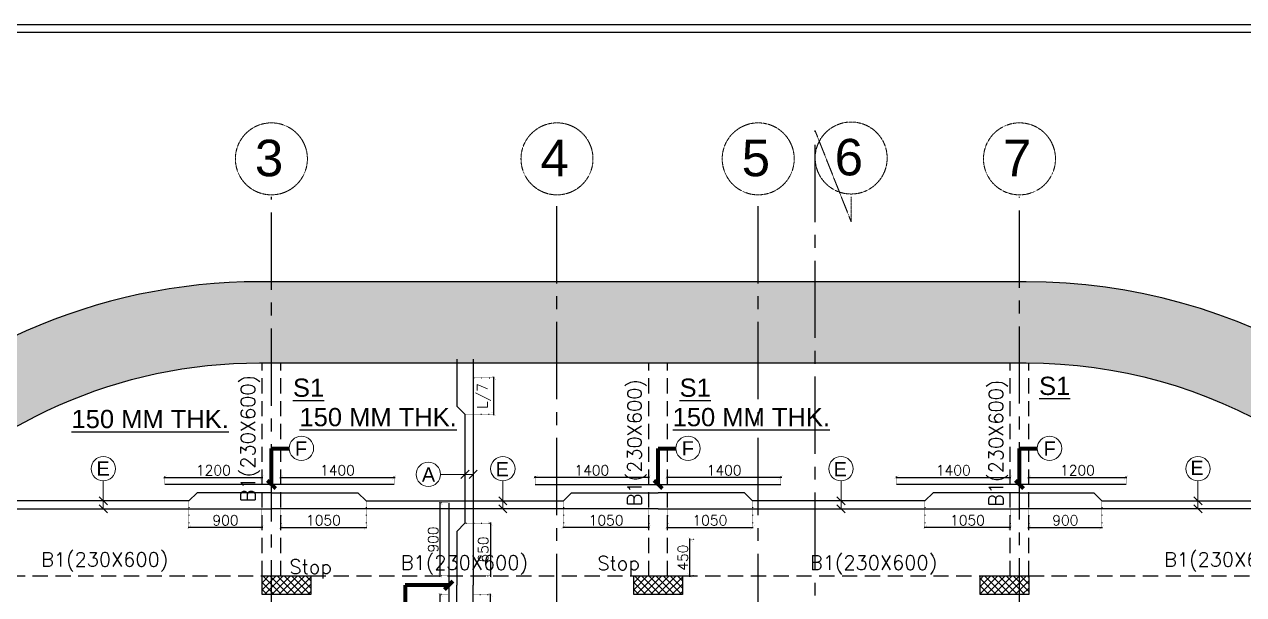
# Model space of a CAD drawing. Header units: millimetres. Extents: x 1921121 to 2008675, y -1544779 to -1482871.
# Drawn here: x 1929913 to 1944940, y -1489900 to -1482871 of the extents above; entities that cross this region are included whole.
import ezdxf

# ---------------------------------------------------------------- set-up
doc = ezdxf.new("R2010")
doc.units = ezdxf.units.MM
doc.header["$MEASUREMENT"] = 0
doc.header["$PDMODE"] = 98
for name, pattern in [('1', [0]), ('ACAD_ISO02W100', [15, 12, -3]), ('CENTER2', [28.575000000000003, 19.05, -3.175, 3.175, -3.175]), ('DOT', [0.25, 0, -0.25]), ('HIDDEN', [0.375, 0.25, -0.125])]:
    doc.linetypes.add(name, pattern=pattern)
for name, color, linetype in [('BEAM NO', 7, '1'), ('BEAM-230X600', 150, 'Continuous'), ('DIM', 191, 'Continuous'), ('Gabion Wall', 7, 'Continuous'), ('s-steel', 1, 'Continuous'), ('SLAB NO.', 4, 'Continuous'), ('STR.COLUMN', 1, 'Continuous')]:
    doc.layers.add(name, color=color, linetype=linetype)
for name, color, linetype, lineweight in [('BRICK WALL_MOFA', 8, 'Continuous', 30), ('CENTER_LINE', 8, 'CENTER2', 25), ('DIMENSION_MOFA', 62, 'HIDDEN', 15), ('GRID', 252, 'ACAD_ISO02W100', 9), ('LEADER', 191, 'Continuous', 15), ('SLAB STEEL MARK', 133, 'Continuous', 30)]:
    doc.layers.add(name, color=color, linetype=linetype, lineweight=lineweight)
doc.styles.add('1-100', font='arial.ttf', dxfattribs={"height": 400})
doc.styles.add('DEEPAK', font='arial.ttf')
doc.styles.add('ROMANS', font='romans.shx')
doc.styles.add('RS', font='romans.shx', dxfattribs={"width": 0.9})
doc.styles.add('style1', font='arial.ttf')
doc.dimstyles.new('KRUNAL-MM', dxfattribs={"dimtxt": 50, "dimasz": 35, "dimexe": 25, "dimexo": 0, "dimgap": 15, "dimtad": 1, "dimdec": 0, "dimzin": 0, "dimdsep": 46, "dimtxsty": 'RS', "dimblk": 'OBLIQUE', "dimcen": 0, "dimdle": 25, "dimclrd": 256, "dimclre": 256, "dimclrt": 7, "dimadec": 0, "dimazin": 0, "dimtfac": 1, "dimtdec": 0, "dimtix": 1, "dimtmove": 0, "dimatfit": 2, "dimfxl": 1, "dimtolj": 1, "dimtzin": 0, "dimlwd": -1, "dimlwe": -1, "dimarcsym": 0})
doc.dimstyles.new('pag', dxfattribs={"dimtxt": 180, "dimasz": 150, "dimexe": 100, "dimexo": 0, "dimgap": 50, "dimtad": 1, "dimdec": 0, "dimzin": 0, "dimdsep": 46, "dimtxsty": 'ROMANS', "dimblk": 'OBLIQUE', "dimcen": 0, "dimdle": 100, "dimclrd": 256, "dimclre": 256, "dimclrt": 256, "dimadec": 0, "dimazin": 0, "dimtfac": 1, "dimtdec": 0, "dimtmove": 2, "dimatfit": 3, "dimfxl": 1, "dimtolj": 1, "dimtzin": 0, "dimlwd": -1, "dimlwe": -1, "dimarcsym": 0})

# ---------------------------------------------------------------- blocks, each defined once
blk = doc.blocks.new('FIRST FLOOR COLUMNS')
at = {"layer": 'CENTER_LINE', "ltscale": 50}
for p, q in [((12074.99999999907, -41447.71538959257), (12074.99999999907, 16830.41905810614)), ((5375.000000053085, -42282.18948876462), (5375.000000053085, 16012.95197904669)), ((8895, -42203.11614531162), (8895, 16037.95197904669)), ((11375, -42203.11614527553), (11375, 16037.95197908278)), ((14595.00000024913, -42256.64015407232), (14594.99999999907, 16012.95197814144))]:
    blk.add_line(p, q, dxfattribs=at)
at = {"layer": 'GRID', "ltscale": 0.3}
for p, q in [((12074.99999999907, 16830.41905810591), (12520.62392756529, 15707.28191904374)), ((12520.62392756529, 15707.28191904374), (12520.62392756529, 16012.95197904669))]:
    blk.add_line(p, q, dxfattribs=at)
for centre in [(5375.000000053085, 16481.63685758458), (8895, 16481.63685758458), (11375, 16481.63685762067), (12520.62392756529, 16491.90185996424), (14594.99999999907, 16481.63685667934)]:
    blk.add_circle(centre, 443.684878537897, dxfattribs=at)
at = {"layer": 'GRID', "ltscale": 0.3, "style": '1-100', "oblique": 1.337667510154945e-08}
for s, p in [('3', (5171.500159668736, 16267.53447559243)), ('4', (8691.50015961565, 16267.53447559243)), ('5', (11171.50015961565, 16267.53447562852)), ('6', (12317.12408718094, 16277.79947797209)), ('7', (14391.50015961472, 16267.53447468719))]:
    blk.add_text(s, height=449.9999999999998, rotation=359.9446847972842, dxfattribs=at).set_placement(p)
blk = doc.blocks.new('_Oblique')
at = {"color": 0, "linetype": 'ByBlock', "lineweight": -2}
blk.add_line((-0.5, -0.5), (0.5, 0.5), dxfattribs=at)
blk = doc.blocks.new('*D38')
at = {"layer": 'Defpoints', "color": 0, "linetype": 'DOT', "ltscale": 5, "transparency": 16777216}
for p in [(1935442.511420509, -1489900.360622958), (1935655.705642156, -1489900.360622958), (1935342.859777473, -1490550.34350977)]:
    blk.add_point(p, dxfattribs=at)
at = {"layer": 'DIM', "color": 191, "ltscale": 5, "transparency": 16777216}
blk.add_line((1935655.705642157, -1490560.343509769), (1935655.705642157, -1489890.360622957), dxfattribs=at)
at = {"layer": 'DIM', "color": 191, "linetype": 'DOT', "ltscale": 5, "transparency": 16777216}
for p, q in [((1935452.511420509, -1489900.360622957), (1935665.705642157, -1489900.360622957)), ((1935352.859777473, -1490550.343509769), (1935665.705642157, -1490550.343509769))]:
    blk.add_line(p, q, dxfattribs=at)
at = {"layer": 'DIM', "color": 191, "linetype": 'DOT', "ltscale": 5, "transparency": 16777216, "xscale": 50, "yscale": 50, "zscale": 50}
for p, rotation in [((1935655.705642157, -1489900.360622957), 90), ((1935655.705642157, -1490550.343509769), 270)]:
    blk.add_blockref('_Oblique', p, dxfattribs=dict(at, rotation=rotation))
at = {"layer": 'DIM', "color": 7, "linetype": 'DOT', "ltscale": 5, "transparency": 16777216, "insert": (1935568.205642157, -1490250.352066363), "char_height": 125, "attachment_point": 5, "rotation": 90.00000000000001, "style": 'ROMANS'}
blk.add_mtext('\\A1;650', dxfattribs=at)
blk = doc.blocks.new('*D200')
at = {"layer": 'Defpoints', "color": 0, "linetype": 'DOT', "ltscale": 5, "transparency": 16777216}
for p in [(1931940.499343689, -1488744.171559351), (1932840.674790677, -1488844.171559797), (1931940.499343689, -1489071.552362977)]:
    blk.add_point(p, dxfattribs=at)
at = {"layer": 'DIM', "color": 191, "linetype": 'DOT', "ltscale": 5, "transparency": 16777216}
for p, q in [((1931940.49934369, -1488754.171559351), (1931940.49934369, -1489081.552362976)), ((1932840.674790677, -1488854.171559796), (1932840.674790677, -1489081.552362976))]:
    blk.add_line(p, q, dxfattribs=at)
at = {"layer": 'DIM', "color": 191, "ltscale": 5, "transparency": 16777216}
blk.add_line((1932850.674790677, -1489071.552362976), (1931930.49934369, -1489071.552362976), dxfattribs=at)
at = {"layer": 'DIM', "color": 191, "linetype": 'DOT', "ltscale": 5, "transparency": 16777216, "xscale": 50, "yscale": 50, "zscale": 50, "rotation": 180}
blk.add_blockref('_Oblique', (1931940.49934369, -1489071.552362976), dxfattribs=at)
at = {"layer": 'DIM', "color": 191, "linetype": 'DOT', "ltscale": 5, "transparency": 16777216, "xscale": 50, "yscale": 50, "zscale": 50}
blk.add_blockref('_Oblique', (1932840.674790677, -1489071.552362976), dxfattribs=at)
at = {"layer": 'DIM', "color": 7, "linetype": 'DOT', "ltscale": 5, "transparency": 16777216, "insert": (1932390.587067184, -1488984.052362976), "char_height": 125, "attachment_point": 5, "style": 'ROMANS'}
blk.add_mtext('\\A1;900', dxfattribs=at)
blk = doc.blocks.new('*D201')
at = {"layer": 'Defpoints', "color": 0, "linetype": 'DOT', "ltscale": 5, "transparency": 16777216}
for p in [(1936557.433991056, -1488744.168015367), (1937607.074790584, -1488844.171161348), (1936557.433991056, -1489071.557412607)]:
    blk.add_point(p, dxfattribs=at)
at = {"layer": 'DIM', "color": 191, "linetype": 'DOT', "ltscale": 5, "transparency": 16777216}
for p, q in [((1936557.433991057, -1488754.168015367), (1936557.433991057, -1489081.557412606)), ((1937607.074790585, -1488854.171161348), (1937607.074790585, -1489081.557412606))]:
    blk.add_line(p, q, dxfattribs=at)
at = {"layer": 'DIM', "color": 191, "ltscale": 5, "transparency": 16777216}
blk.add_line((1937617.074790585, -1489071.557412606), (1936547.433991057, -1489071.557412606), dxfattribs=at)
at = {"layer": 'DIM', "color": 191, "linetype": 'DOT', "ltscale": 5, "transparency": 16777216, "xscale": 50, "yscale": 50, "zscale": 50, "rotation": 180}
blk.add_blockref('_Oblique', (1936557.433991057, -1489071.557412606), dxfattribs=at)
at = {"layer": 'DIM', "color": 191, "linetype": 'DOT', "ltscale": 5, "transparency": 16777216, "xscale": 50, "yscale": 50, "zscale": 50}
blk.add_blockref('_Oblique', (1937607.074790585, -1489071.557412606), dxfattribs=at)
at = {"layer": 'DIM', "color": 7, "linetype": 'DOT', "ltscale": 5, "transparency": 16777216, "insert": (1937082.254390821, -1488984.057412606), "char_height": 125, "attachment_point": 5, "style": 'ROMANS'}
blk.add_mtext('\\A1;1050', dxfattribs=at)
blk = doc.blocks.new('*D202')
at = {"layer": 'Defpoints', "color": 0, "linetype": 'DOT', "ltscale": 5, "transparency": 16777216}
for p in [(1933073.474790566, -1488844.171559797), (1934123.650237554, -1488744.171559351), (1934123.650237554, -1489071.552362977)]:
    blk.add_point(p, dxfattribs=at)
at = {"layer": 'DIM', "color": 191, "linetype": 'DOT', "ltscale": 5, "transparency": 16777216}
for p, q in [((1934123.650237554, -1488754.171559351), (1934123.650237554, -1489081.552362976)), ((1933073.474790566, -1488854.171559796), (1933073.474790566, -1489081.552362976))]:
    blk.add_line(p, q, dxfattribs=at)
at = {"layer": 'DIM', "color": 191, "ltscale": 5, "transparency": 16777216}
blk.add_line((1933063.474790566, -1489071.552362976), (1934133.650237554, -1489071.552362976), dxfattribs=at)
at = {"layer": 'DIM', "color": 191, "linetype": 'DOT', "ltscale": 5, "transparency": 16777216, "xscale": 50, "yscale": 50, "zscale": 50, "rotation": 180}
blk.add_blockref('_Oblique', (1933073.474790566, -1489071.552362976), dxfattribs=at)
at = {"layer": 'DIM', "color": 191, "linetype": 'DOT', "ltscale": 5, "transparency": 16777216, "xscale": 50, "yscale": 50, "zscale": 50}
blk.add_blockref('_Oblique', (1934123.650237554, -1489071.552362976), dxfattribs=at)
at = {"layer": 'DIM', "color": 7, "linetype": 'DOT', "ltscale": 5, "transparency": 16777216, "insert": (1933598.56251406, -1488984.052362976), "char_height": 125, "attachment_point": 5, "style": 'ROMANS'}
blk.add_mtext('\\A1;1050', dxfattribs=at)
blk = doc.blocks.new('*D259')
at = {"layer": 'Defpoints', "color": 0, "linetype": 'DOT', "ltscale": 5, "transparency": 16777216}
for p in [(1931642.074790627, -1488544.171559351), (1932842.074790627, -1488455.114657777), (1932842.074790627, -1488544.171559346)]:
    blk.add_point(p, dxfattribs=at)
at = {"layer": 'DIM', "color": 191, "ltscale": 5, "transparency": 16777216}
blk.add_line((1931632.074790627, -1488455.114657777), (1932852.074790627, -1488455.114657777), dxfattribs=at)
at = {"layer": 'DIM', "color": 191, "linetype": 'DOT', "ltscale": 5, "transparency": 16777216}
for p, q in [((1931642.074790627, -1488534.171559351), (1931642.074790627, -1488445.114657777)), ((1932842.074790627, -1488534.171559346), (1932842.074790627, -1488445.114657777))]:
    blk.add_line(p, q, dxfattribs=at)
at = {"layer": 'DIM', "color": 191, "linetype": 'DOT', "ltscale": 5, "transparency": 16777216, "xscale": 50, "yscale": 50, "zscale": 50, "rotation": 180}
blk.add_blockref('_Oblique', (1931642.074790627, -1488455.114657777), dxfattribs=at)
at = {"layer": 'DIM', "color": 191, "linetype": 'DOT', "ltscale": 5, "transparency": 16777216, "xscale": 50, "yscale": 50, "zscale": 50}
blk.add_blockref('_Oblique', (1932842.074790627, -1488455.114657777), dxfattribs=at)
at = {"layer": 'DIM', "color": 7, "linetype": 'DOT', "ltscale": 5, "transparency": 16777216, "insert": (1932242.074790627, -1488367.614657777), "char_height": 125, "attachment_point": 5, "style": 'ROMANS'}
blk.add_mtext('\\A1;1200', dxfattribs=at)
blk = doc.blocks.new('*D203')
at = {"layer": 'Defpoints', "color": 0, "linetype": 'DOT', "ltscale": 5, "transparency": 16777216}
for p in [(1933072.07479057, -1488544.171559351), (1934472.074790627, -1488455.114657777), (1934472.074790627, -1488544.171559346)]:
    blk.add_point(p, dxfattribs=at)
at = {"layer": 'DIM', "color": 191, "ltscale": 5, "transparency": 16777216}
blk.add_line((1933062.07479057, -1488455.114657777), (1934482.074790627, -1488455.114657777), dxfattribs=at)
at = {"layer": 'DIM', "color": 191, "linetype": 'DOT', "ltscale": 5, "transparency": 16777216}
for p, q in [((1933072.07479057, -1488534.171559351), (1933072.07479057, -1488445.114657777)), ((1934472.074790627, -1488534.171559346), (1934472.074790627, -1488445.114657777))]:
    blk.add_line(p, q, dxfattribs=at)
at = {"layer": 'DIM', "color": 191, "linetype": 'DOT', "ltscale": 5, "transparency": 16777216, "xscale": 50, "yscale": 50, "zscale": 50, "rotation": 180}
blk.add_blockref('_Oblique', (1933072.07479057, -1488455.114657777), dxfattribs=at)
at = {"layer": 'DIM', "color": 191, "linetype": 'DOT', "ltscale": 5, "transparency": 16777216, "xscale": 50, "yscale": 50, "zscale": 50}
blk.add_blockref('_Oblique', (1934472.074790627, -1488455.114657777), dxfattribs=at)
at = {"layer": 'DIM', "color": 7, "linetype": 'DOT', "ltscale": 5, "transparency": 16777216, "insert": (1933772.074790599, -1488367.614657777), "char_height": 125, "attachment_point": 5, "style": 'ROMANS'}
blk.add_mtext('\\A1;1400', dxfattribs=at)
blk = doc.blocks.new('*D260')
at = {"layer": 'Defpoints', "color": 0, "linetype": 'DOT', "ltscale": 5, "transparency": 16777216}
for p in [(1937837.074790535, -1488455.114657777), (1937837.074790535, -1488544.171559346), (1939237.074790535, -1488544.171559351)]:
    blk.add_point(p, dxfattribs=at)
at = {"layer": 'DIM', "color": 191, "ltscale": 5, "transparency": 16777216}
blk.add_line((1939247.074790535, -1488455.114657777), (1937827.074790535, -1488455.114657777), dxfattribs=at)
at = {"layer": 'DIM', "color": 191, "linetype": 'DOT', "ltscale": 5, "transparency": 16777216}
for p, q in [((1937837.074790535, -1488534.171559346), (1937837.074790535, -1488445.114657777)), ((1939237.074790535, -1488534.171559351), (1939237.074790535, -1488445.114657777))]:
    blk.add_line(p, q, dxfattribs=at)
at = {"layer": 'DIM', "color": 191, "linetype": 'DOT', "ltscale": 5, "transparency": 16777216, "xscale": 50, "yscale": 50, "zscale": 50, "rotation": 180}
blk.add_blockref('_Oblique', (1937837.074790535, -1488455.114657777), dxfattribs=at)
at = {"layer": 'DIM', "color": 191, "linetype": 'DOT', "ltscale": 5, "transparency": 16777216, "xscale": 50, "yscale": 50, "zscale": 50}
blk.add_blockref('_Oblique', (1939237.074790535, -1488455.114657777), dxfattribs=at)
at = {"layer": 'DIM', "color": 7, "linetype": 'DOT', "ltscale": 5, "transparency": 16777216, "insert": (1938537.074790535, -1488367.614657777), "char_height": 125, "attachment_point": 5, "style": 'ROMANS'}
blk.add_mtext('\\A1;1400', dxfattribs=at)
blk = doc.blocks.new('*D204')
at = {"layer": 'Defpoints', "color": 0, "linetype": 'DOT', "ltscale": 5, "transparency": 16777216}
for p in [(1936207.074790535, -1488455.114657777), (1936207.074790535, -1488544.171559346), (1937607.074790592, -1488544.171559351)]:
    blk.add_point(p, dxfattribs=at)
at = {"layer": 'DIM', "color": 191, "ltscale": 5, "transparency": 16777216}
blk.add_line((1937617.074790592, -1488455.114657777), (1936197.074790535, -1488455.114657777), dxfattribs=at)
at = {"layer": 'DIM', "color": 191, "linetype": 'DOT', "ltscale": 5, "transparency": 16777216}
for p, q in [((1936207.074790535, -1488534.171559346), (1936207.074790535, -1488445.114657777)), ((1937607.074790592, -1488534.171559351), (1937607.074790592, -1488445.114657777))]:
    blk.add_line(p, q, dxfattribs=at)
at = {"layer": 'DIM', "color": 191, "linetype": 'DOT', "ltscale": 5, "transparency": 16777216, "xscale": 50, "yscale": 50, "zscale": 50, "rotation": 180}
blk.add_blockref('_Oblique', (1936207.074790535, -1488455.114657777), dxfattribs=at)
at = {"layer": 'DIM', "color": 191, "linetype": 'DOT', "ltscale": 5, "transparency": 16777216, "xscale": 50, "yscale": 50, "zscale": 50}
blk.add_blockref('_Oblique', (1937607.074790592, -1488455.114657777), dxfattribs=at)
at = {"layer": 'DIM', "color": 7, "linetype": 'DOT', "ltscale": 5, "transparency": 16777216, "insert": (1936907.074790563, -1488367.614657777), "char_height": 125, "attachment_point": 5, "style": 'ROMANS'}
blk.add_mtext('\\A1;1400', dxfattribs=at)
blk = doc.blocks.new('*D205')
at = {"layer": 'Defpoints', "color": 0, "linetype": 'DOT', "ltscale": 5, "transparency": 16777216}
for p in [(1937837.074790594, -1488844.171161348), (1938886.715590122, -1488744.168015367), (1938886.715590122, -1489071.557412607)]:
    blk.add_point(p, dxfattribs=at)
at = {"layer": 'DIM', "color": 191, "linetype": 'DOT', "ltscale": 5, "transparency": 16777216}
for p, q in [((1938886.715590122, -1488754.168015367), (1938886.715590122, -1489081.557412606)), ((1937837.074790594, -1488854.171161348), (1937837.074790594, -1489081.557412606))]:
    blk.add_line(p, q, dxfattribs=at)
at = {"layer": 'DIM', "color": 191, "ltscale": 5, "transparency": 16777216}
blk.add_line((1937827.074790594, -1489071.557412606), (1938896.715590122, -1489071.557412606), dxfattribs=at)
at = {"layer": 'DIM', "color": 191, "linetype": 'DOT', "ltscale": 5, "transparency": 16777216, "xscale": 50, "yscale": 50, "zscale": 50, "rotation": 180}
blk.add_blockref('_Oblique', (1937837.074790594, -1489071.557412606), dxfattribs=at)
at = {"layer": 'DIM', "color": 191, "linetype": 'DOT', "ltscale": 5, "transparency": 16777216, "xscale": 50, "yscale": 50, "zscale": 50}
blk.add_blockref('_Oblique', (1938886.715590122, -1489071.557412606), dxfattribs=at)
at = {"layer": 'DIM', "color": 7, "linetype": 'DOT', "ltscale": 5, "transparency": 16777216, "insert": (1938361.895190358, -1488984.057412606), "char_height": 125, "attachment_point": 5, "style": 'ROMANS'}
blk.add_mtext('\\A1;1050', dxfattribs=at)
blk = doc.blocks.new('*D206')
at = {"layer": 'Defpoints', "color": 0, "linetype": 'DOT', "ltscale": 5, "transparency": 16777216}
for p in [(1941011.899343558, -1488744.171559351), (1942062.074790546, -1488844.171559797), (1941011.899343558, -1489071.552362977)]:
    blk.add_point(p, dxfattribs=at)
at = {"layer": 'DIM', "color": 191, "linetype": 'DOT', "ltscale": 5, "transparency": 16777216}
for p, q in [((1941011.899343558, -1488754.171559351), (1941011.899343558, -1489081.552362976)), ((1942062.074790546, -1488854.171559796), (1942062.074790546, -1489081.552362976))]:
    blk.add_line(p, q, dxfattribs=at)
at = {"layer": 'DIM', "color": 191, "ltscale": 5, "transparency": 16777216}
blk.add_line((1942072.074790546, -1489071.552362976), (1941001.899343558, -1489071.552362976), dxfattribs=at)
at = {"layer": 'DIM', "color": 191, "linetype": 'DOT', "ltscale": 5, "transparency": 16777216, "xscale": 50, "yscale": 50, "zscale": 50, "rotation": 180}
blk.add_blockref('_Oblique', (1941011.899343558, -1489071.552362976), dxfattribs=at)
at = {"layer": 'DIM', "color": 191, "linetype": 'DOT', "ltscale": 5, "transparency": 16777216, "xscale": 50, "yscale": 50, "zscale": 50}
blk.add_blockref('_Oblique', (1942062.074790546, -1489071.552362976), dxfattribs=at)
at = {"layer": 'DIM', "color": 7, "linetype": 'DOT', "ltscale": 5, "transparency": 16777216, "insert": (1941536.987067052, -1488984.052362976), "char_height": 125, "attachment_point": 5, "style": 'ROMANS'}
blk.add_mtext('\\A1;1050', dxfattribs=at)
blk = doc.blocks.new('*D261')
at = {"layer": 'Defpoints', "color": 0, "linetype": 'DOT', "ltscale": 5, "transparency": 16777216}
for p in [(1940662.074790604, -1488544.171559351), (1942062.074790604, -1488455.114657777), (1942062.074790604, -1488544.171559346)]:
    blk.add_point(p, dxfattribs=at)
at = {"layer": 'DIM', "color": 191, "ltscale": 5, "transparency": 16777216}
blk.add_line((1940652.074790604, -1488455.114657777), (1942072.074790604, -1488455.114657777), dxfattribs=at)
at = {"layer": 'DIM', "color": 191, "linetype": 'DOT', "ltscale": 5, "transparency": 16777216}
for p, q in [((1940662.074790604, -1488534.171559351), (1940662.074790604, -1488445.114657777)), ((1942062.074790604, -1488534.171559346), (1942062.074790604, -1488445.114657777))]:
    blk.add_line(p, q, dxfattribs=at)
at = {"layer": 'DIM', "color": 191, "linetype": 'DOT', "ltscale": 5, "transparency": 16777216, "xscale": 50, "yscale": 50, "zscale": 50, "rotation": 180}
blk.add_blockref('_Oblique', (1940662.074790604, -1488455.114657777), dxfattribs=at)
at = {"layer": 'DIM', "color": 191, "linetype": 'DOT', "ltscale": 5, "transparency": 16777216, "xscale": 50, "yscale": 50, "zscale": 50}
blk.add_blockref('_Oblique', (1942062.074790604, -1488455.114657777), dxfattribs=at)
at = {"layer": 'DIM', "color": 7, "linetype": 'DOT', "ltscale": 5, "transparency": 16777216, "insert": (1941362.074790604, -1488367.614657777), "char_height": 125, "attachment_point": 5, "style": 'ROMANS'}
blk.add_mtext('\\A1;1400', dxfattribs=at)
blk = doc.blocks.new('*D207')
at = {"layer": 'Defpoints', "color": 0, "linetype": 'DOT', "ltscale": 5, "transparency": 16777216}
for p in [(1942292.074790547, -1488544.171559351), (1943492.074790604, -1488455.114657777), (1943492.074790604, -1488544.171559346)]:
    blk.add_point(p, dxfattribs=at)
at = {"layer": 'DIM', "color": 191, "ltscale": 5, "transparency": 16777216}
blk.add_line((1942282.074790547, -1488455.114657777), (1943502.074790604, -1488455.114657777), dxfattribs=at)
at = {"layer": 'DIM', "color": 191, "linetype": 'DOT', "ltscale": 5, "transparency": 16777216}
for p, q in [((1942292.074790547, -1488534.171559351), (1942292.074790547, -1488445.114657777)), ((1943492.074790604, -1488534.171559346), (1943492.074790604, -1488445.114657777))]:
    blk.add_line(p, q, dxfattribs=at)
at = {"layer": 'DIM', "color": 191, "linetype": 'DOT', "ltscale": 5, "transparency": 16777216, "xscale": 50, "yscale": 50, "zscale": 50, "rotation": 180}
blk.add_blockref('_Oblique', (1942292.074790547, -1488455.114657777), dxfattribs=at)
at = {"layer": 'DIM', "color": 191, "linetype": 'DOT', "ltscale": 5, "transparency": 16777216, "xscale": 50, "yscale": 50, "zscale": 50}
blk.add_blockref('_Oblique', (1943492.074790604, -1488455.114657777), dxfattribs=at)
at = {"layer": 'DIM', "color": 7, "linetype": 'DOT', "ltscale": 5, "transparency": 16777216, "insert": (1942892.074790576, -1488367.614657777), "char_height": 125, "attachment_point": 5, "style": 'ROMANS'}
blk.add_mtext('\\A1;1200', dxfattribs=at)
blk = doc.blocks.new('*D209')
at = {"layer": 'Defpoints', "color": 0, "linetype": 'DOT', "ltscale": 5, "transparency": 16777216}
for p in [(1942292.074790555, -1488844.171559797), (1943192.250237543, -1488744.171559351), (1943192.250237543, -1489071.552362977)]:
    blk.add_point(p, dxfattribs=at)
at = {"layer": 'DIM', "color": 191, "linetype": 'DOT', "ltscale": 5, "transparency": 16777216}
for p, q in [((1943192.250237543, -1488754.171559351), (1943192.250237543, -1489081.552362976)), ((1942292.074790556, -1488854.171559796), (1942292.074790556, -1489081.552362976))]:
    blk.add_line(p, q, dxfattribs=at)
at = {"layer": 'DIM', "color": 191, "ltscale": 5, "transparency": 16777216}
blk.add_line((1942282.074790556, -1489071.552362976), (1943202.250237543, -1489071.552362976), dxfattribs=at)
at = {"layer": 'DIM', "color": 191, "linetype": 'DOT', "ltscale": 5, "transparency": 16777216, "xscale": 50, "yscale": 50, "zscale": 50, "rotation": 180}
blk.add_blockref('_Oblique', (1942292.074790556, -1489071.552362976), dxfattribs=at)
at = {"layer": 'DIM', "color": 191, "linetype": 'DOT', "ltscale": 5, "transparency": 16777216, "xscale": 50, "yscale": 50, "zscale": 50}
blk.add_blockref('_Oblique', (1943192.250237543, -1489071.552362976), dxfattribs=at)
at = {"layer": 'DIM', "color": 7, "linetype": 'DOT', "ltscale": 5, "transparency": 16777216, "insert": (1942742.16251405, -1488984.052362976), "char_height": 125, "attachment_point": 5, "style": 'ROMANS'}
blk.add_mtext('\\A1;900', dxfattribs=at)
blk = doc.blocks.new('*D210')
at = {"layer": 'Defpoints', "color": 0, "linetype": 'DOT', "ltscale": 5, "transparency": 16777216}
for p in [(1935342.859777473, -1489020.34350977), (1935442.511420509, -1489670.326396581), (1935655.705642156, -1489670.326396581)]:
    blk.add_point(p, dxfattribs=at)
at = {"layer": 'DIM', "color": 191, "linetype": 'DOT', "ltscale": 5, "transparency": 16777216}
for p, q in [((1935352.859777473, -1489020.343509769), (1935665.705642157, -1489020.343509769)), ((1935452.511420509, -1489670.326396581), (1935665.705642157, -1489670.326396581))]:
    blk.add_line(p, q, dxfattribs=at)
at = {"layer": 'DIM', "color": 191, "ltscale": 5, "transparency": 16777216}
blk.add_line((1935655.705642157, -1489010.343509769), (1935655.705642157, -1489680.326396581), dxfattribs=at)
at = {"layer": 'DIM', "color": 191, "linetype": 'DOT', "ltscale": 5, "transparency": 16777216, "xscale": 50, "yscale": 50, "zscale": 50}
for p, rotation in [((1935655.705642157, -1489020.343509769), 90), ((1935655.705642157, -1489670.326396581), 270)]:
    blk.add_blockref('_Oblique', p, dxfattribs=dict(at, rotation=rotation))
at = {"layer": 'DIM', "color": 7, "linetype": 'DOT', "ltscale": 5, "transparency": 16777216, "insert": (1935568.205642157, -1489345.334953175), "char_height": 125, "attachment_point": 5, "rotation": 90.00000000000001, "style": 'ROMANS'}
blk.add_mtext('\\A1;650', dxfattribs=at)
blk = doc.blocks.new('*D211')
at = {"layer": 'Defpoints', "color": 0, "linetype": 'DOT', "ltscale": 5, "transparency": 16777216}
for p in [(1935442.789945564, -1487227.311962481), (1935698.700062346, -1487227.311962481), (1935342.789946669, -1487677.311960558)]:
    blk.add_point(p, dxfattribs=at)
at = {"layer": 'DIM', "color": 191, "linetype": 'DOT', "ltscale": 5, "transparency": 16777216}
for p, q in [((1935452.789945564, -1487227.31196248), (1935708.700062346, -1487227.31196248)), ((1935352.78994667, -1487677.311960557), (1935708.700062346, -1487677.311960557))]:
    blk.add_line(p, q, dxfattribs=at)
at = {"layer": 'DIM', "color": 191, "ltscale": 5, "transparency": 16777216}
blk.add_line((1935698.700062346, -1487687.311960557), (1935698.700062346, -1487217.31196248), dxfattribs=at)
at = {"layer": 'DIM', "color": 191, "linetype": 'DOT', "ltscale": 5, "transparency": 16777216, "xscale": 50, "yscale": 50, "zscale": 50}
for p, rotation in [((1935698.700062346, -1487227.31196248), 90), ((1935698.700062346, -1487677.311960557), 270)]:
    blk.add_blockref('_Oblique', p, dxfattribs=dict(at, rotation=rotation))
at = {"layer": 'DIM', "color": 7, "linetype": 'DOT', "ltscale": 5, "transparency": 16777216, "insert": (1935578.461967108, -1487452.311961519), "char_height": 125, "attachment_point": 5, "rotation": 90.00000000000001, "style": 'ROMANS'}
blk.add_mtext('\\A1;\\A1;L/7', dxfattribs=at)
blk = doc.blocks.new('*D262')
at = {"layer": 'Defpoints', "color": 0, "linetype": 'DOT', "ltscale": 5, "transparency": 16777216}
for p in [(1935037.554112414, -1489900.34350977), (1935142.642217856, -1489900.34350977), (1935142.642217856, -1490800.140871508)]:
    blk.add_point(p, dxfattribs=at)
at = {"layer": 'DIM', "color": 191, "ltscale": 5, "transparency": 16777216}
blk.add_line((1935037.554112414, -1490810.140871508), (1935037.554112414, -1489890.34350977), dxfattribs=at)
at = {"layer": 'DIM', "color": 191, "linetype": 'DOT', "ltscale": 5, "transparency": 16777216}
for p, q in [((1935132.642217856, -1489900.34350977), (1935027.554112414, -1489900.34350977)), ((1935132.642217856, -1490800.140871508), (1935027.554112414, -1490800.140871508))]:
    blk.add_line(p, q, dxfattribs=at)
at = {"layer": 'DIM', "color": 191, "linetype": 'DOT', "ltscale": 5, "transparency": 16777216, "xscale": 50, "yscale": 50, "zscale": 50}
for p, rotation in [((1935037.554112414, -1489900.34350977), 90), ((1935037.554112414, -1490800.140871508), 270)]:
    blk.add_blockref('_Oblique', p, dxfattribs=dict(at, rotation=rotation))
at = {"layer": 'DIM', "color": 7, "linetype": 'DOT', "ltscale": 5, "transparency": 16777216, "insert": (1934950.054112414, -1490350.242190639), "char_height": 125, "attachment_point": 5, "rotation": 90, "style": 'ROMANS'}
blk.add_mtext('\\A1;900', dxfattribs=at)
blk = doc.blocks.new('*D263')
at = {"layer": 'Defpoints', "color": 0, "linetype": 'DOT', "ltscale": 5, "transparency": 16777216}
for p in [(1935037.554112414, -1488770.34350977), (1935142.642217856, -1488770.34350977), (1935142.642217856, -1489670.34350977)]:
    blk.add_point(p, dxfattribs=at)
at = {"layer": 'DIM', "color": 191, "linetype": 'DOT', "ltscale": 5, "transparency": 16777216}
for p, q in [((1935132.642217856, -1488770.34350977), (1935027.554112414, -1488770.34350977)), ((1935132.642217856, -1489670.34350977), (1935027.554112414, -1489670.34350977))]:
    blk.add_line(p, q, dxfattribs=at)
at = {"layer": 'DIM', "color": 191, "ltscale": 5, "transparency": 16777216}
blk.add_line((1935037.554112414, -1489680.34350977), (1935037.554112414, -1488760.34350977), dxfattribs=at)
at = {"layer": 'DIM', "color": 191, "linetype": 'DOT', "ltscale": 5, "transparency": 16777216, "xscale": 50, "yscale": 50, "zscale": 50}
for p, rotation in [((1935037.554112414, -1488770.34350977), 90), ((1935037.554112414, -1489670.34350977), 270)]:
    blk.add_blockref('_Oblique', p, dxfattribs=dict(at, rotation=rotation))
at = {"layer": 'DIM', "color": 7, "linetype": 'DOT', "ltscale": 5, "transparency": 16777216, "insert": (1934950.054112414, -1489220.34350977), "char_height": 125, "attachment_point": 5, "rotation": 90, "style": 'ROMANS'}
blk.add_mtext('\\A1;900', dxfattribs=at)
blk = doc.blocks.new('*D212')
at = {"layer": 'Defpoints', "color": 0, "linetype": 'DOT', "ltscale": 5, "transparency": 16777216}
for p in [(1938116.144520056, -1489220.360622958), (1938178.26962268, -1489220.360622958), (1938178.226827962, -1489670.34350977)]:
    blk.add_point(p, dxfattribs=at)
at = {"layer": 'DIM', "color": 191, "linetype": 'DOT', "ltscale": 5, "transparency": 16777216}
for p, q in [((1938168.26962268, -1489220.360622958), (1938106.144520056, -1489220.360622958)), ((1938168.226827962, -1489670.34350977), (1938106.144520056, -1489670.34350977))]:
    blk.add_line(p, q, dxfattribs=at)
at = {"layer": 'DIM', "color": 191, "ltscale": 5, "transparency": 16777216}
blk.add_line((1938116.144520056, -1489680.34350977), (1938116.144520056, -1489210.360622958), dxfattribs=at)
at = {"layer": 'DIM', "color": 191, "linetype": 'DOT', "ltscale": 5, "transparency": 16777216, "xscale": 50, "yscale": 50, "zscale": 50}
for p, rotation in [((1938116.144520056, -1489220.360622958), 90), ((1938116.144520056, -1489670.34350977), 270)]:
    blk.add_blockref('_Oblique', p, dxfattribs=dict(at, rotation=rotation))
at = {"layer": 'DIM', "color": 7, "linetype": 'DOT', "ltscale": 5, "transparency": 16777216, "insert": (1938028.644520057, -1489445.352066364), "char_height": 125, "attachment_point": 5, "rotation": 90, "style": 'ROMANS'}
blk.add_mtext('\\A1;450', dxfattribs=at)
blk = doc.blocks.new('ARCH COL')
at = {"layer": 'STR.COLUMN', "transparency": 33554687}
h = blk.add_hatch(dxfattribs=at)
h.set_pattern_fill('ANSI37', color=8, scale=500)
h.set_pattern_definition([(45, (-1691520.164213919, 1171002.453607223), (-44.19417382415923, 44.19417382415923), []), (135, (-1691520.164213919, 1171002.453607223), (-44.19417382415922, -44.19417382415921), [])])
h.paths.add_polyline_path([(238662.377368134, 11340.00351749803), (238062.377368134, 11340.00351749803), (238062.377368134, 11110.00351751642), (238662.377368134, 11110.00351751642)])
h = blk.add_hatch(dxfattribs=at)
h.set_pattern_fill('ANSI37', color=8, scale=500)
h.set_pattern_definition([(45, (-1686940.164213881, 1171002.453607223), (-44.19417382415923, 44.19417382415923), []), (135, (-1686940.164213881, 1171002.453607223), (-44.19417382415922, -44.19417382415921), [])])
h.paths.add_polyline_path([(243242.3773681722, 11340.00351749826), (242642.3773681722, 11340.00351749826), (242642.3773681722, 11110.00351751666), (243242.3773681722, 11110.00351751666)])
h = blk.add_hatch(dxfattribs=at)
h.set_pattern_fill('ANSI37', color=8, scale=500)
h.set_pattern_definition([(45, (-1688280.164213869, 1171002.453607241), (-44.19417382415923, 44.19417382415923), []), (135, (-1688280.164213869, 1171002.453607241), (-44.19417382415922, -44.19417382415921), [])])
h.paths.add_polyline_path([(247512.3773681717, 11340.00351751619), (246912.3773681717, 11340.00351751619), (246912.3773681717, 11110.00351753458), (247512.3773681717, 11110.00351753458)])
at = {"layer": 'STR.COLUMN', "color": 5}
for points in [[(238662.377368134, 11340.00351749803), (238662.377368134, 11110.00351751642), (238062.377368134, 11110.00351751642), (238062.377368134, 11340.00351749803), (238662.377368134, 11340.00351749803)], [(243242.3773681722, 11340.00351749826), (243242.3773681722, 11110.00351751666), (242642.3773681722, 11110.00351751666), (242642.3773681722, 11340.00351749826), (243242.3773681722, 11340.00351749826)], [(247512.3773681717, 11340.00351751619), (247512.3773681717, 11110.00351753458), (246912.3773681717, 11110.00351753458), (246912.3773681717, 11340.00351751619), (247512.3773681717, 11340.00351751619)]]:
    blk.add_lwpolyline(points, close=True, dxfattribs=at)
blk = doc.blocks.new('zw$7C89')
at = {"layer": 'Gabion Wall'}
h = blk.add_hatch(dxfattribs=at)
h.set_pattern_fill('ANSI36', color=256, scale=1000)
h.set_pattern_definition([(45, (-1922817.541582066, 1391663.806724625), (66.29126073623883, 243.0679560328757), [312.5, -62.5, 0, -62.5])])
edge = h.paths.add_edge_path()
edge.add_ellipse((25471.55985363154, 5545.000000003376), major_axis=(-5200.000000000347, 0), ratio=1, start_angle=387.9869821654851, end_angle=447.55802142169233, ccw=False)
edge.add_ellipse((14594.9999999993, -235.0000000006985), major_axis=(7116.978292165793, 0), ratio=1, start_angle=27.98698218262936, end_angle=89.99999999999626)
edge.add_line((14594.99999999977, 6881.978292165091), (5145.000000053786, 6881.978292165091))
edge.add_ellipse((5145.000000053784, -234.9999999997672), major_axis=(7116.9782921649, 0), ratio=1, start_angle=90, end_angle=137.6529095513554)
edge.add_ellipse((5145.000000053784, -234.9999999998836), major_axis=(7116.978292164993, 0), ratio=1, start_angle=137.6529095513547, end_angle=235.900540105887)
edge.add_line((1155, -6128.325038610725), (1155, -4871.52061640902))
edge.add_ellipse((5145.000000054017, -234.9999999998836), major_axis=(-6116.978292165014, 0), ratio=1, start_angle=317.6529095513557, end_angle=409.2860594930635, ccw=False)
edge.add_ellipse((5145.000000053784, -234.9999999997672), major_axis=(-6116.97829216482, 0), ratio=1, start_angle=270, end_angle=317.65290955135504, ccw=False)
edge.add_line((5145.000000053784, 5881.978292165091), (14594.9999999993, 5881.978292165091))
edge.add_ellipse((14594.9999999993, -235.0000000006985), major_axis=(-6116.978292165785, 0), ratio=1, start_angle=207.9869821753913, end_angle=270, ccw=False)
edge.add_ellipse((25471.55985362688, 5544.999999996042), major_axis=(6199.999999992799, 0), ratio=1, start_angle=207.9869821753517, end_angle=267.9520729151499)
edge.add_line((25249.99999999977, -651.0399636558723), (25249.99999999977, 349.7222180879908))
blk.add_lwpolyline([(25249.99999999977, 349.7222180879908), (25249.99999999977, 349.7222180881072, -0.2659441197293039), (20879.67782684742, 3104.791104826494, 0.2773857144653457), (14594.99999999977, 6881.978292165091), (5145.000000053784, 6881.978292165091, 0.2109741779661892), (-115.0000000002328, 4559.140174273169, 0.4570317945671313), (1155, -6128.325038610725), (1155, -4871.52061640902, -0.4225870022531015), (624.0777074370999, 3885.519997638534, -0.2109741779661893), (5145.000000053784, 5881.978292165091), (14594.9999999993, 5881.978292165091, -0.2773857144993754), (19996.62359143049, 2635.520162499743, 0.2677859425988435), (25249.99999999977, -651.0399636558723)], format="xyb", close=True, dxfattribs=at)
blk = doc.blocks.new('A$C02ad8bd7')
at = {"layer": 'BEAM NO', "ltscale": 500, "style": 'ROMANS'}
for s, rotation, p in [('B1(230X600)', 89.99997310951831, (4943.411255683517, 19370.40393982828, 1.004906717452237e-09)), ('B1(230X600)', 89.99997310951831, (9708.411255649291, 19319.49146451638, 1.004906717452237e-09)), ('B1(230X600)', 89.99997310951831, (14163.41125568375, 19313.00946896314, 1.004906717452237e-09)), ('B1(230X600)', 359.9999731095184, (2306.843905749498, 18575.13900942099, 1.004906717452237e-09)), ('B1(230X600)', 359.9999731095184, (16147.43299041642, 18575.13900942099, 1.004906717452237e-09)), ('Stop', 359.9999731095184, (5366.782622925239, 18486.19287531916)), ('B1(230X600)', 359.9999731095184, (6740.087864872999, 18537.25076162163)), ('Stop', 359.9999731095184, (9162.306708344491, 18529.76012521563)), ('B1(230X600)', 359.9999731095184, (11782.23779629357, 18537.25076162163))]:
    blk.add_text(s, height=175, rotation=rotation, dxfattribs=at).set_placement(p)

msp = doc.modelspace()

# ---------------------------------------------------------------- linework, layer by layer
at = {"lineweight": -3}
for points in [[(2008675.143419058, -1482871.104345077), (2008675.143419058, -1544778.587266374), (1921120.645927587, -1544778.587266374), (1921120.645927587, -1482871.104345077)], [(2008580.860697877, -1544684.304545177), (1921214.928648769, -1544684.304545177), (1921214.928648769, -1482965.38706626), (2008580.860697877, -1482965.38706626)]]:
    msp.add_lwpolyline(points, close=True, dxfattribs=at)
at = {"layer": 'BEAM-230X600', "linetype": 'HIDDEN', "ltscale": 750}
for p, q in [((1932842.074790601, -1489670.34350977), (1932842.074790532, -1487043.368735123)), ((1933072.074790601, -1489670.343509764), (1933072.074790532, -1487043.368735117)), ((1937607.074790639, -1489670.343509788), (1937607.07479057, -1487043.368735144)), ((1937837.074790639, -1489670.343509788), (1937837.07479057, -1487043.368735138)), ((1942062.074790601, -1489670.343509769), (1942062.074790532, -1487043.368735122)), ((1942292.074790601, -1489670.343509763), (1942292.074790532, -1487043.368735116)), ((1929452.074790639, -1489670.34350977), (1932842.074790601, -1489670.34350977)), ((1933442.074790601, -1489670.34350977), (1937422.074790639, -1489670.34350977)), ((1938022.074790639, -1489670.34350977), (1941692.074790639, -1489670.34350977)), ((1942292.074790639, -1489670.34350977), (1947283.838250046, -1489670.34350977))]:
    msp.add_line(p, q, dxfattribs=at)
at = {"layer": 'LEADER'}
for centre in [(1933327.085692687, -1488097.434331214), (1938092.085692702, -1488097.434331214), (1942547.085692664, -1488097.434331214), (1930885.207062039, -1488348.627511935), (1935809.51436901, -1488348.627511935), (1939977.489936079, -1488348.627511935), (1944376.659645022, -1488348.627511935), (1934890.755834104, -1488417.623777562)]:
    msp.add_circle(centre, 150, dxfattribs=at)
at = {"layer": 's-steel'}
msp.add_line((1935142.642217856, -1488770.34350977), (1935142.642217856, -1490800.140871508), dxfattribs=at)
for points in [[(1935242.78994682, -1486997.311962481), (1935242.789946792, -1487577.311960435), (1935342.789946685, -1487677.312348253), (1935342.859776888, -1489020.343509775), (1935242.583273822, -1489120.343509652), (1935242.661808588, -1489785.34350977)], [(1935442.792573221, -1486997.311962481), (1935442.791935306, -1489785.34350977)], [(1934472.074790627, -1488544.171559351), (1931642.074790627, -1488544.171559351)], [(1936207.074790535, -1488544.171559351), (1939237.074790535, -1488544.171559351)], [(1943492.074790604, -1488544.171559351), (1940662.074790604, -1488544.171559351)], [(1932957.074790621, -1488644.173685342), (1932040.499343689, -1488644.171559351), (1931940.499343689, -1488744.171559351), (1929581.715590168, -1488744.168015367), (1929481.715590168, -1488644.168015368), (1928402.074790639, -1488644.168015368)], [(1932957.074790621, -1488644.173685342), (1934023.650237554, -1488644.171559351), (1934123.650237554, -1488744.171559351), (1936557.433991056, -1488744.168015367), (1936657.433991056, -1488644.168015368), (1937722.074790589, -1488644.168015368)], [(1942178.47479049, -1488644.173685342), (1941111.899343558, -1488644.171559351), (1941011.899343558, -1488744.171559351), (1938886.715590122, -1488744.168015367), (1938786.715590122, -1488644.168015368), (1937722.074790589, -1488644.168015368)], [(1942175.674790611, -1488644.173685342), (1943092.250237543, -1488644.171559351), (1943192.250237543, -1488744.171559351), (1945552.433990995, -1488744.168015367), (1945652.433990995, -1488644.168015368), (1946732.074790524, -1488644.168015368)], [(1928852.074790639, -1488844.167673897), (1932957.074790621, -1488844.171505878)], [(1937722.074790589, -1488844.167744682), (1932957.074790621, -1488844.171505878)], [(1937722.074790589, -1488844.167744682), (1942178.47479049, -1488844.171505878)], [(1946282.074790524, -1488844.167636315), (1942175.674790611, -1488844.171505878)], [(1935242.789946842, -1493490.347027343), (1935242.789946792, -1492460.347029389), (1935342.789946685, -1492360.346641571), (1935342.859776888, -1490550.343509764), (1935242.583273822, -1490450.343509887), (1935242.661808588, -1489785.34350977)], [(1935442.792573221, -1493040.347027343), (1935442.791935306, -1489785.34350977)]]:
    msp.add_lwpolyline(points, dxfattribs=at)

# ---------------------------------------------------------------- block references
at = {"layer": 'BRICK WALL_MOFA', "color": 251}
msp.add_blockref('A$C02ad8bd7', (1927812.074790639, -1508130.347027286), dxfattribs=at)
at = {"layer": 'DIMENSION_MOFA'}
msp.add_blockref('zw$7C89', (1927665.164407674, -1492925.347027288), dxfattribs=at)
at = {"layer": 'GRID'}
msp.add_blockref('FIRST FLOOR COLUMNS', (1927582.074790639, -1501010.347027286), dxfattribs=at)
at = {"layer": 'STR.COLUMN'}
msp.add_blockref('ARCH COL', (1694779.697422467, -1501010.347027286), dxfattribs=at)

# ---------------------------------------------------------------- texts
at = {"layer": 'SLAB NO.', "color": 6, "style": 'DEEPAK'}
for s, p in [('%%US1', (1933222.995592991, -1487461.965689775)), ('%%US1', (1937987.995593029, -1487461.965689796)), ('%%US1', (1942418.32448803, -1487439.408071585)), ('%%U150 MM THK.', (1930494.008025647, -1487847.804098822)), ('%%U150 MM THK.', (1933303.675098192, -1487824.666671372)), ('%%U150 MM THK.', (1937902.917113171, -1487824.666671372))]:
    msp.add_text(s, height=225, dxfattribs=at).set_placement(p)
at = {"layer": 'SLAB STEEL MARK', "style": 'style1'}
for s, p in [('F', (1933247.454090223, -1488187.28641961)), ('F', (1938015.269073663, -1488184.471436186)), ('F', (1942474.491548761, -1488187.28641961)), ('E', (1930801.391532654, -1488434.216865941)), ('A', (1934811.768938188, -1488508.232292805)), ('E', (1935721.156317931, -1488442.420577126)), ('E', (1939885.510691067, -1488441.294583756)), ('E', (1944283.797620465, -1488424.404683211))]:
    msp.add_text(s, height=175, dxfattribs=at).set_placement(p)

# ---------------------------------------------------------------- dimensions: what is measured, and where the dimension line sits
at = {"layer": 'DIM', "linetype": 'DOT', "ltscale": 5}
dim = msp.add_linear_dim(base=(1935698.700062346, -1487227.311962481), p1=(1935342.789946669, -1487677.311960558), p2=(1935442.789945564, -1487227.311962481), angle=90, text='\\A1;L/7', dimstyle='pag', override={"dimtxt": 125, "dimasz": 50, "dimexe": 10, "dimexo": 10, "dimgap": 25, "dimtxsty": 'ROMANS', "dimdle": 10, "dimclrd": 191, "dimclre": 191, "dimclrt": 7, "dimtix": 1, "dimtmove": 1}, dxfattribs=at)
dim.commit()
dim.dimension.update_dxf_attribs({"geometry": '*D211', "text_midpoint": (1935698.700062346, -1487452.31196152), "dimtype": 128})
for base, p1, p2, picture, middle in [((1932842.074790627, -1488455.114657777), (1931642.074790627, -1488544.171559351), (1932842.074790627, -1488544.171559346), '*D259', (1932242.074790627, -1488367.614657777)), ((1934472.074790627, -1488455.114657777), (1933072.07479057, -1488544.171559351), (1934472.074790627, -1488544.171559346), '*D203', (1933772.074790599, -1488367.614657777)), ((1942062.074790604, -1488455.114657777), (1940662.074790604, -1488544.171559351), (1942062.074790604, -1488544.171559346), '*D261', (1941362.074790604, -1488367.614657777)), ((1943492.074790604, -1488455.114657777), (1942292.074790547, -1488544.171559351), (1943492.074790604, -1488544.171559346), '*D207', (1942892.074790576, -1488367.614657777)), ((1934123.650237554, -1489071.552362977), (1933073.474790566, -1488844.171559797), (1934123.650237554, -1488744.171559351), '*D202', (1933598.56251406, -1488984.052362977)), ((1938886.715590122, -1489071.557412607), (1937837.074790594, -1488844.171161348), (1938886.715590122, -1488744.168015367), '*D205', (1938361.895190358, -1488984.057412607)), ((1943192.250237543, -1489071.552362977), (1942292.074790555, -1488844.171559797), (1943192.250237543, -1488744.171559351), '*D209', (1942742.162514049, -1488984.052362977))]:
    dim = msp.add_linear_dim(base=base, p1=p1, p2=p2, dimstyle='pag', override={"dimtxt": 125, "dimasz": 50, "dimexe": 10, "dimexo": 10, "dimgap": 25, "dimtxsty": 'ROMANS', "dimdle": 10, "dimclrd": 191, "dimclre": 191, "dimclrt": 7, "dimtix": 1, "dimtmove": 1}, dxfattribs=at)
    dim.commit()
    dim.dimension.update_dxf_attribs({"geometry": picture, "text_midpoint": middle})
for base, p1, p2, angle, picture, middle in [((1936207.074790535, -1488455.114657777), (1937607.074790592, -1488544.171559351), (1936207.074790535, -1488544.171559346), 180, '*D204', (1936907.074790563, -1488367.614657777)), ((1937837.074790535, -1488455.114657777), (1939237.074790535, -1488544.171559351), (1937837.074790535, -1488544.171559346), 180, '*D260', (1938537.074790535, -1488367.614657777)), ((1931940.499343689, -1489071.552362977), (1932840.674790677, -1488844.171559797), (1931940.499343689, -1488744.171559351), 180, '*D200', (1932390.587067183, -1488984.052362977)), ((1935037.554112414, -1488770.34350977), (1935142.642217856, -1489670.34350977), (1935142.642217856, -1488770.34350977), 90, '*D263', (1934950.054112414, -1489220.34350977)), ((1936557.433991056, -1489071.557412607), (1937607.074790584, -1488844.171161348), (1936557.433991056, -1488744.168015367), 180, '*D201', (1937082.25439082, -1488984.057412607)), ((1941011.899343558, -1489071.552362977), (1942062.074790546, -1488844.171559797), (1941011.899343558, -1488744.171559351), 180, '*D206', (1941536.987067052, -1488984.052362977)), ((1938116.144520056, -1489220.360622958), (1938178.226827962, -1489670.34350977), (1938178.26962268, -1489220.360622958), 90, '*D212', (1938028.644520057, -1489445.352066364)), ((1935037.554112414, -1489900.34350977), (1935142.642217856, -1490800.140871508), (1935142.642217856, -1489900.34350977), 90, '*D262', (1934950.054112414, -1490350.242190639))]:
    dim = msp.add_linear_dim(base=base, p1=p1, p2=p2, angle=angle, dimstyle='pag', override={"dimtxt": 125, "dimasz": 50, "dimexe": 10, "dimexo": 10, "dimgap": 25, "dimtxsty": 'ROMANS', "dimdle": 10, "dimclrd": 191, "dimclre": 191, "dimclrt": 7, "dimtix": 1, "dimtmove": 1}, dxfattribs=at)
    dim.commit()
    dim.dimension.update_dxf_attribs({"geometry": picture, "text_midpoint": middle})
for base, p1, p2, angle, picture, middle in [((1935655.705642156, -1489670.326396581), (1935342.859777473, -1489020.34350977), (1935442.511420509, -1489670.326396581), 270, '*D210', (1935655.705642156, -1489345.334953176)), ((1935655.705642156, -1489900.360622958), (1935342.859777473, -1490550.34350977), (1935442.511420509, -1489900.360622958), 90, '*D38', (1935655.705642156, -1490250.352066364))]:
    dim = msp.add_linear_dim(base=base, p1=p1, p2=p2, angle=angle, dimstyle='pag', override={"dimtxt": 125, "dimasz": 50, "dimexe": 10, "dimexo": 10, "dimgap": 25, "dimtxsty": 'ROMANS', "dimdle": 10, "dimclrd": 191, "dimclre": 191, "dimclrt": 7, "dimtix": 1, "dimtmove": 1}, dxfattribs=at)
    dim.commit()
    dim.dimension.update_dxf_attribs({"geometry": picture, "text_midpoint": middle, "dimtype": 128})

# ---------------------------------------------------------------- leaders
at = {"layer": 'LEADER'}
for points, override in [([(1932957.074790627, -1488544.171559351), (1932957.074790627, -1488097.434331214), (1933177.085692687, -1488097.434331214)], {"dimscale": 1, "dimtxt": 50, "dimasz": 100, "dimgap": 15, "dimtad": 0, "dimtxsty": 'RS', "dimclrd": 256, "dimldrblk": 'Oblique', "dimlwd": 65535}), ([(1937722.074790643, -1488544.171559351), (1937722.074790643, -1488097.434331214), (1937942.085692702, -1488097.434331214)], {"dimscale": 1, "dimtxt": 50, "dimasz": 100, "dimgap": 15, "dimtad": 0, "dimtxsty": 'RS', "dimclrd": 256, "dimldrblk": 'Oblique', "dimlwd": 65535}), ([(1942177.074790605, -1488544.171559351), (1942177.074790605, -1488097.434331214), (1942397.085692664, -1488097.434331214)], {"dimscale": 1, "dimtxt": 50, "dimasz": 100, "dimgap": 15, "dimtad": 0, "dimtxsty": 'RS', "dimclrd": 256, "dimldrblk": 'Oblique', "dimlwd": 65535}), ([(1935342.792153667, -1488417.623777574), (1935040.755834104, -1488417.623777562)], {"dimasz": 100, "dimtad": 0, "dimldrblk": 'Oblique', "dimfxl": 0.0590551181102363, "dimarcsym": 1}), ([(1935442.792153667, -1488417.623777577), (1935040.755834104, -1488417.623777562)], {"dimasz": 100, "dimtad": 0, "dimldrblk": 'Oblique', "dimfxl": 0.0590551181102363, "dimarcsym": 1}), ([(1930885.207062051, -1488844.161335851), (1930885.207062039, -1488498.627511935)], {"dimasz": 100, "dimtad": 0, "dimldrblk": 'Oblique', "dimfxl": 0.0590551181102363, "dimarcsym": 1}), ([(1930885.207062053, -1488744.161335851), (1930885.207062039, -1488498.627511935)], {"dimasz": 100, "dimtad": 0, "dimldrblk": 'Oblique', "dimfxl": 0.0590551181102363, "dimarcsym": 1}), ([(1935809.514368998, -1488844.161335851), (1935809.51436901, -1488498.627511935)], {"dimasz": 100, "dimtad": 0, "dimldrblk": 'Oblique', "dimfxl": 0.0590551181102363, "dimarcsym": 1}), ([(1935809.514368995, -1488744.161335851), (1935809.51436901, -1488498.627511935)], {"dimasz": 100, "dimtad": 0, "dimldrblk": 'Oblique', "dimfxl": 0.0590551181102363, "dimarcsym": 1}), ([(1939977.489936091, -1488844.161335851), (1939977.489936079, -1488498.627511935)], {"dimasz": 100, "dimtad": 0, "dimldrblk": 'Oblique', "dimfxl": 0.0590551181102363, "dimarcsym": 1}), ([(1939977.489936094, -1488744.161335851), (1939977.489936079, -1488498.627511935)], {"dimasz": 100, "dimtad": 0, "dimldrblk": 'Oblique', "dimfxl": 0.0590551181102363, "dimarcsym": 1}), ([(1944376.65964501, -1488844.161335851), (1944376.659645022, -1488498.627511935)], {"dimasz": 100, "dimtad": 0, "dimldrblk": 'Oblique', "dimfxl": 0.0590551181102363, "dimarcsym": 1}), ([(1944376.659645007, -1488744.161335851), (1944376.659645022, -1488498.627511935)], {"dimasz": 100, "dimtad": 0, "dimldrblk": 'Oblique', "dimfxl": 0.0590551181102363, "dimarcsym": 1}), ([(1935142.642217856, -1489785.242190639), (1934607.259367154, -1489785.242190639), (1934607.259367154, -1490075.285406019)], {"dimscale": 1, "dimtxt": 50, "dimasz": 100, "dimgap": 15, "dimtad": 0, "dimtxsty": 'RS', "dimclrd": 256, "dimldrblk": 'Oblique', "dimlwd": 65535})]:
    msp.add_leader(points, dimstyle='KRUNAL-MM', override=override, dxfattribs=at)

doc.saveas('drawing.dxf')
